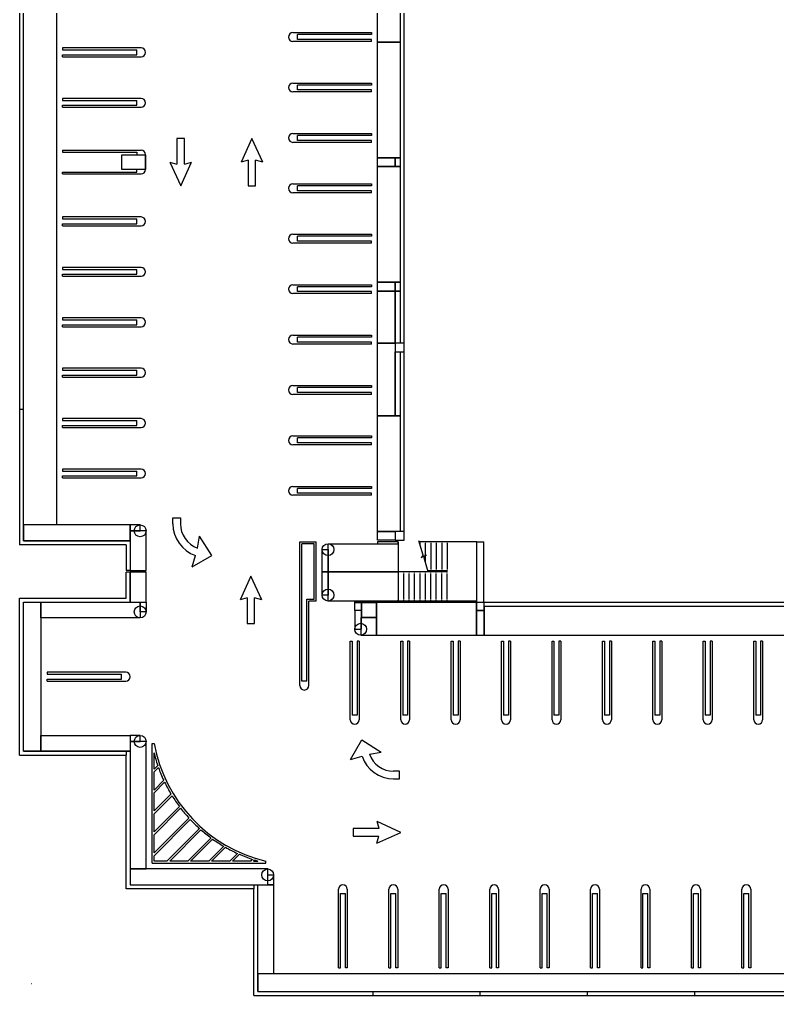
# Model space of a CAD drawing. Header units: inches. Extents: x -24 to 5079, y -276 to 4275.
# Drawn here: x -24 to 1509, y -24 to 1951 of the extents above; entities that cross this region are included whole.
import ezdxf

# ---------------------------------------------------------------- set-up
doc = ezdxf.new("R2010")
doc.units = ezdxf.units.IN
doc.header["$LTSCALE"] = 10
doc.header["$MEASUREMENT"] = 0
for name, color, linetype in [('A-COLS', 5, 'CONTINUOUS'), ('A-FLOR', 3, 'CONTINUOUS'), ('A-WALL', 5, 'CONTINUOUS')]:
    doc.layers.add(name, color=color, linetype=linetype)

msp = doc.modelspace()

# ---------------------------------------------------------------- linework, layer by layer
at = {"layer": 'A-COLS'}
for p, q in [((183, 1647, 0.5), (183, 1677, 0.5)), ((183, 1677, 0.5), (231, 1677, 0.5)), ((231, 1677, 0.5), (231, 1647, 0.5)), ((231, 1647, 0.5), (183, 1647, 0.5)), ((754, 1296, 0.5), (736, 1296, 0.5)), ((736, 1296, 0.5), (736, 1278, 0.5)), ((754, 1278, 0.5), (754, 1296, 0.5)), ((736, 1278, 0.5), (754, 1278, 0.5)), ((754, 915, 0.5), (736, 915, 0.5)), ((736, 915, 0.5), (736, 897, 0.5)), ((754, 897, 0.5), (754, 915, 0.5)), ((736, 897, 0.5), (754, 897, 0.5)), ((698, 771, 0.5), (668, 771, 0.5)), ((668, 771, 0.5), (668, 741, 0.5)), ((668, 741, 0.5), (668, 771, 0.5)), ((668, 771, 0.5), (698, 771, 0.5)), ((698, 741, 0.5), (698, 771, 0.5)), ((698, 771, 0.5), (698, 741, 0.5)), ((916, 771, 0.5), (900, 771, 0.5)), ((900, 771, 0.5), (900, 755, 0.5)), ((916, 755, 0.5), (916, 771, 0.5)), ((900, 755, 0.5), (916, 755, 0.5)), ((668, 741, 0.5), (698, 741, 0.5)), ((698, 741, 0.5), (668, 741, 0.5))]:
    msp.add_line(p, q, dxfattribs=at)
at = {"layer": 'A-FLOR'}
for p, q in [((-16, 928, 0.5), (-16, 2428, 0.5)), ((51, 2428, 0.5), (51, 928, 0.5)), ((754, 897, 0.5), (754, 2427, 0.5)), ((700, 1905, 0.5), (700, 2028, 0.5)), ((746, 2028, 0.5), (746, 1905, 0.5)), ((529, 1924, 0.5), (688, 1924, 0.5)), ((688, 1920, 0.5), (538, 1920, 0.5)), ((538, 1910, 0.5), (538, 1920, 0.5)), ((688, 1924, 0.5), (688, 1920, 0.5)), ((688, 1906, 0.5), (529, 1906, 0.5)), ((688, 1910, 0.5), (538, 1910, 0.5)), ((688, 1906, 0.5), (688, 1910, 0.5)), ((700, 1905, 0.5), (746, 1905, 0.5)), ((700, 1671, 0.5), (700, 1905, 0.5)), ((746, 1905, 0.5), (700, 1905, 0.5)), ((746, 1905, 0.5), (746, 1671, 0.5)), ((63, 1893, 0.5), (63, 1889, 0.5)), ((222, 1893, 0.5), (63, 1893, 0.5)), ((63, 1889, 0.5), (213, 1889, 0.5)), ((63, 1879, 0.5), (213, 1879, 0.5)), ((63, 1875, 0.5), (63, 1879, 0.5)), ((213, 1879, 0.5), (213, 1889, 0.5)), ((63, 1875, 0.5), (222, 1875, 0.5)), ((529, 1822, 0.5), (688, 1822, 0.5)), ((688, 1818, 0.5), (538, 1818, 0.5)), ((538, 1808, 0.5), (538, 1818, 0.5)), ((688, 1822, 0.5), (688, 1818, 0.5)), ((688, 1804, 0.5), (529, 1804, 0.5)), ((688, 1808, 0.5), (538, 1808, 0.5)), ((688, 1804, 0.5), (688, 1808, 0.5)), ((63, 1791, 0.5), (63, 1787, 0.5)), ((222, 1791, 0.5), (63, 1791, 0.5)), ((63, 1787, 0.5), (213, 1787, 0.5)), ((213, 1777, 0.5), (213, 1787, 0.5)), ((63, 1777, 0.5), (213, 1777, 0.5)), ((63, 1773, 0.5), (63, 1777, 0.5)), ((63, 1773, 0.5), (222, 1773, 0.5)), ((529, 1720, 0.5), (688, 1720, 0.5)), ((688, 1720, 0.5), (688, 1716, 0.5)), ((294.5, 1710, 0.5), (294.5, 1658, 0.5)), ((309.5, 1710, 0.5), (294.5, 1710, 0.5)), ((309.5, 1657.9, 0.5), (309.5, 1710, 0.5)), ((446, 1710, 0.5), (424, 1662.1, 0.5)), ((468, 1662, 0.5), (446, 1710, 0.5)), ((688, 1702, 0.5), (529, 1702, 0.5)), ((688, 1716, 0.5), (538, 1716, 0.5)), ((538, 1706, 0.5), (538, 1716, 0.5)), ((688, 1706, 0.5), (538, 1706, 0.5)), ((688, 1702, 0.5), (688, 1706, 0.5)), ((63, 1686, 0.5), (63, 1682, 0.5)), ((63, 1686, 0.5), (222, 1686, 0.5)), ((63, 1682, 0.5), (213, 1682, 0.5)), ((213, 1682, 0.5), (213, 1677, 0.5)), ((231, 1647, 0.5), (231, 1677, 0.5)), ((280, 1662, 0.5), (302, 1614, 0.5)), ((280, 1662, 0.5), (294.5, 1658, 0.5)), ((302, 1614, 0.5), (324, 1661.9, 0.5)), ((309.5, 1657.9, 0.5), (324, 1661.9, 0.5)), ((438.5, 1666.1, 0.5), (424, 1662.1, 0.5)), ((438.5, 1666.1, 0.5), (438.5, 1614, 0.5)), ((468, 1662, 0.5), (453.5, 1666, 0.5)), ((453.5, 1614, 0.5), (453.5, 1666, 0.5)), ((746, 1671, 0.5), (700, 1671, 0.5)), ((700, 1671, 0.5), (736, 1671, 0.5)), ((700, 1653, 0.5), (700, 1671, 0.5)), ((736, 1671, 0.5), (736, 1653, 0.5)), ((736, 1671, 0.5), (746, 1671, 0.5)), ((736, 1653, 0.5), (736, 1671, 0.5)), ((746, 1671, 0.5), (746, 1653, 0.5)), ((63, 1642, 0.5), (213, 1642, 0.5)), ((63, 1638, 0.5), (63, 1642, 0.5)), ((213, 1642, 0.5), (213, 1647, 0.5)), ((736, 1653, 0.5), (700, 1653, 0.5)), ((700, 1653, 0.5), (746, 1653, 0.5)), ((700, 1419, 0.5), (700, 1653, 0.5)), ((746, 1653, 0.5), (736, 1653, 0.5)), ((746, 1653, 0.5), (746, 1419, 0.5)), ((63, 1638, 0.5), (222, 1638, 0.5)), ((438.5, 1614, 0.5), (453.5, 1614, 0.5)), ((529, 1618, 0.5), (688, 1618, 0.5)), ((688, 1600, 0.5), (529, 1600, 0.5)), ((688, 1614, 0.5), (538, 1614, 0.5)), ((538, 1604, 0.5), (538, 1614, 0.5)), ((688, 1604, 0.5), (538, 1604, 0.5)), ((688, 1618, 0.5), (688, 1614, 0.5)), ((688, 1600, 0.5), (688, 1604, 0.5)), ((63, 1551, 0.5), (63, 1547, 0.5)), ((222, 1551, 0.5), (63, 1551, 0.5)), ((63, 1547, 0.5), (213, 1547, 0.5)), ((213, 1537, 0.5), (213, 1547, 0.5)), ((63, 1537, 0.5), (213, 1537, 0.5)), ((63, 1533, 0.5), (63, 1537, 0.5)), ((63, 1533, 0.5), (222, 1533, 0.5)), ((529, 1516, 0.5), (688, 1516, 0.5)), ((688, 1512, 0.5), (538, 1512, 0.5)), ((538, 1502, 0.5), (538, 1512, 0.5)), ((688, 1502, 0.5), (538, 1502, 0.5)), ((688, 1516, 0.5), (688, 1512, 0.5)), ((688, 1498, 0.5), (688, 1502, 0.5)), ((688, 1498, 0.5), (529, 1498, 0.5)), ((63, 1449, 0.5), (63, 1445, 0.5)), ((222, 1449, 0.5), (63, 1449, 0.5)), ((63, 1445, 0.5), (213, 1445, 0.5)), ((213, 1435, 0.5), (213, 1445, 0.5)), ((63, 1435, 0.5), (213, 1435, 0.5)), ((63, 1431, 0.5), (63, 1435, 0.5)), ((63, 1431, 0.5), (222, 1431, 0.5)), ((529, 1414, 0.5), (688, 1414, 0.5)), ((688, 1410, 0.5), (538, 1410, 0.5)), ((538, 1400, 0.5), (538, 1410, 0.5)), ((688, 1414, 0.5), (688, 1410, 0.5)), ((746, 1419, 0.5), (700, 1419, 0.5)), ((700, 1419, 0.5), (736, 1419, 0.5)), ((700, 1401, 0.5), (700, 1419, 0.5)), ((736, 1419, 0.5), (736, 1401, 0.5)), ((736, 1419, 0.5), (746, 1419, 0.5)), ((736, 1401, 0.5), (736, 1419, 0.5)), ((746, 1419, 0.5), (746, 1401, 0.5)), ((688, 1396, 0.5), (529, 1396, 0.5)), ((688, 1400, 0.5), (538, 1400, 0.5)), ((688, 1396, 0.5), (688, 1400, 0.5)), ((736, 1401, 0.5), (700, 1401, 0.5)), ((700, 1401, 0.5), (736, 1401, 0.5)), ((700, 1296, 0.5), (700, 1401, 0.5)), ((746, 1401, 0.5), (736, 1401, 0.5)), ((736, 1401, 0.5), (736, 1296, 0.5)), ((736, 1401, 0.5), (746, 1401, 0.5)), ((736, 1296, 0.5), (736, 1401, 0.5)), ((746, 1401, 0.5), (746, 1296, 0.5)), ((63, 1347, 0.5), (63, 1343, 0.5)), ((222, 1347, 0.5), (63, 1347, 0.5)), ((63, 1343, 0.5), (213, 1343, 0.5)), ((213, 1333, 0.5), (213, 1343, 0.5)), ((63, 1333, 0.5), (213, 1333, 0.5)), ((63, 1329, 0.5), (63, 1333, 0.5)), ((63, 1329, 0.5), (222, 1329, 0.5)), ((529, 1312, 0.5), (688, 1312, 0.5)), ((688, 1308, 0.5), (538, 1308, 0.5)), ((538, 1298, 0.5), (538, 1308, 0.5)), ((688, 1312, 0.5), (688, 1308, 0.5)), ((688, 1294, 0.5), (529, 1294, 0.5)), ((688, 1298, 0.5), (538, 1298, 0.5)), ((688, 1294, 0.5), (688, 1298, 0.5)), ((736, 1296, 0.5), (700, 1296, 0.5)), ((700, 1296, 0.5), (736, 1296, 0.5)), ((700, 1149, 0.5), (700, 1296, 0.5)), ((736, 1296, 0.5), (736, 1149, 0.5)), ((746, 1296, 0.5), (736, 1296, 0.5)), ((736, 1278, 0.5), (746, 1278, 0.5)), ((736, 1149, 0.5), (736, 1278, 0.5)), ((746, 1278, 0.5), (746, 1149, 0.5)), ((63, 1245, 0.5), (63, 1241, 0.5)), ((222, 1245, 0.5), (63, 1245, 0.5)), ((63, 1241, 0.5), (213, 1241, 0.5)), ((63, 1231, 0.5), (213, 1231, 0.5)), ((63, 1227, 0.5), (63, 1231, 0.5)), ((63, 1227, 0.5), (222, 1227, 0.5)), ((213, 1231, 0.5), (213, 1241, 0.5)), ((529, 1210, 0.5), (688, 1210, 0.5)), ((688, 1206, 0.5), (538, 1206, 0.5)), ((538, 1196, 0.5), (538, 1206, 0.5)), ((688, 1210, 0.5), (688, 1206, 0.5)), ((688, 1192, 0.5), (529, 1192, 0.5)), ((688, 1196, 0.5), (538, 1196, 0.5)), ((688, 1192, 0.5), (688, 1196, 0.5)), ((700, 1149, 0.5), (746, 1149, 0.5)), ((700, 915, 0.5), (700, 1149, 0.5)), ((736, 1149, 0.5), (700, 1149, 0.5)), ((746, 1149, 0.5), (736, 1149, 0.5)), ((746, 1149, 0.5), (746, 915, 0.5)), ((63, 1143, 0.5), (63, 1139, 0.5)), ((222, 1143, 0.5), (63, 1143, 0.5)), ((63, 1139, 0.5), (213, 1139, 0.5)), ((63, 1129, 0.5), (213, 1129, 0.5)), ((63, 1125, 0.5), (63, 1129, 0.5)), ((213, 1129, 0.5), (213, 1139, 0.5)), ((63, 1125, 0.5), (222, 1125, 0.5)), ((529, 1108, 0.5), (688, 1108, 0.5)), ((688, 1108, 0.5), (688, 1104, 0.5)), ((688, 1090, 0.5), (529, 1090, 0.5)), ((688, 1104, 0.5), (538, 1104, 0.5)), ((538, 1094, 0.5), (538, 1104, 0.5)), ((688, 1094, 0.5), (538, 1094, 0.5)), ((688, 1090, 0.5), (688, 1094, 0.5)), ((63, 1041, 0.5), (63, 1037, 0.5)), ((222, 1041, 0.5), (63, 1041, 0.5)), ((63, 1037, 0.5), (213, 1037, 0.5)), ((63, 1027, 0.5), (213, 1027, 0.5)), ((63, 1023, 0.5), (63, 1027, 0.5)), ((213, 1027, 0.5), (213, 1037, 0.5)), ((63, 1023, 0.5), (222, 1023, 0.5)), ((529, 1006, 0.5), (688, 1006, 0.5)), ((688, 988, 0.5), (529, 988, 0.5)), ((688, 1002, 0.5), (538, 1002, 0.5)), ((538, 992, 0.5), (538, 1002, 0.5)), ((688, 992, 0.5), (538, 992, 0.5)), ((688, 1006, 0.5), (688, 1002, 0.5)), ((688, 988, 0.5), (688, 992, 0.5)), ((286.1, 942.2, 0.5), (301.4, 942.2, 0.5)), ((286.1, 930, 0.5), (286.1, 942.2, 0.5)), ((301.4, 942.2, 0.5), (301.4, 930.2, 0.5)), ((200, 928, 0.5), (-16, 928, 0.5)), ((-16, 928, 0.5), (-16, 896, 0.5)), ((51, 928, 0.5), (-16, 928, 0.5)), ((220, 928, 0.5), (200, 928, 0.5)), ((200, 928, 0.5), (200, 916, 0.5)), ((200, 896, 0.5), (200, 928, 0.5)), ((232, 916, 0.5), (200, 916, 0.5)), ((200, 916, 0.5), (200, 835.5, 0.5)), ((200, 916, 0.5), (220, 916, 0.5)), ((220, 916, 0.5), (220, 928, 0.5)), ((232, 835.5, 0.5), (232, 916, 0.5)), ((746, 915, 0.5), (700, 915, 0.5)), ((700, 915, 0.5), (736, 915, 0.5)), ((700, 897, 0.5), (700, 915, 0.5)), ((736, 915, 0.5), (736, 897, 0.5)), ((-16, 896, 0.5), (200, 896, 0.5)), ((335.7, 881.3, 0.5), (339.9, 905.3, 0.5)), ((365.1, 866.2, 0.5), (339.9, 905.3, 0.5)), ((543, 894, 0.5), (576, 894, 0.5)), ((543, 603, 0.5), (543, 894, 0.5)), ((547, 612, 0.5), (547, 890, 0.5)), ((572, 890, 0.5), (547, 890, 0.5)), ((572, 778, 0.5), (572, 890, 0.5)), ((576, 774, 0.5), (576, 894, 0.5)), ((600, 890, 0.5), (742, 890, 0.5)), ((600, 833, 0.5), (600, 890, 0.5)), ((736, 897, 0.5), (700, 897, 0.5)), ((742, 894, 0.5), (700, 894, 0.5)), ((700, 894, 0.5), (700, 890, 0.5)), ((700, 890, 0.5), (742, 890, 0.5)), ((742, 894, 0.5), (742, 831.5, 0.5)), ((742, 890, 0.5), (742, 894, 0.5)), ((742, 890, 0.5), (742, 833, 0.5)), ((792.1, 867, 0.5), (783.7, 895.5, 0.5)), ((901, 894, 0.5), (784.5, 894, 0.5)), ((786, 894, 0.5), (786, 892.5, 0.5)), ((786, 888.2, 0.5), (786, 891, 0.5)), ((797, 894, 0.5), (797, 892.5, 0.5)), ((797, 851, 0.5), (797, 891, 0.5)), ((808, 894, 0.5), (808, 892.5, 0.5)), ((808, 891, 0.5), (808, 838, 0.5)), ((819, 894, 0.5), (819, 892.5, 0.5)), ((819, 891, 0.5), (819, 838, 0.5)), ((830, 894, 0.5), (830, 892.5, 0.5)), ((830, 891, 0.5), (830, 838, 0.5)), ((841, 894, 0.5), (841, 892.5, 0.5)), ((841, 891, 0.5), (841, 838, 0.5)), ((901, 894, 0.5), (915, 894, 0.5)), ((901, 771, 0.5), (901, 894, 0.5)), ((915, 771, 0.5), (915, 894, 0.5)), ((588, 833, 0.5), (588, 878, 0.5)), ((588, 878, 0.5), (600, 878, 0.5)), ((600, 878, 0.5), (600, 833, 0.5)), ((325.1, 843.2, 0.5), (332, 866.3, 0.5)), ((325.1, 843.2, 0.5), (365.1, 866.2, 0.5)), ((788.1, 862.1, 0.5), (798.8, 867.7, 0.5)), ((792.1, 867, 0.5), (788.1, 862.1, 0.5)), ((798.8, 867.7, 0.5), (793.6, 861.8, 0.5)), ((793.6, 861.8, 0.5), (801.8, 834.1, 0.5)), ((200, 835.5, 0.5), (232, 835.5, 0.5)), ((232, 832.5, 0.5), (200, 832.5, 0.5)), ((200, 832.5, 0.5), (200, 772, 0.5)), ((232, 772, 0.5), (232, 832.5, 0.5)), ((600, 833, 0.5), (588, 833, 0.5)), ((588, 786, 0.5), (588, 833, 0.5)), ((588, 833, 0.5), (600, 833, 0.5)), ((742, 833, 0.5), (600, 833, 0.5)), ((600, 774, 0.5), (600, 833, 0.5)), ((600, 833, 0.5), (742, 833, 0.5)), ((600, 833, 0.5), (600, 786, 0.5)), ((841, 833, 0.5), (742, 833, 0.5)), ((742, 833, 0.5), (742, 774, 0.5)), ((742, 830, 0.5), (742, 777, 0.5)), ((753, 831.5, 0.5), (753, 833, 0.5)), ((753, 777, 0.5), (753, 830, 0.5)), ((764, 833, 0.5), (764, 831.5, 0.5)), ((764, 777, 0.5), (764, 830, 0.5)), ((775, 831.5, 0.5), (775, 833, 0.5)), ((775, 777, 0.5), (775, 830, 0.5)), ((786, 831.5, 0.5), (786, 833, 0.5)), ((786, 777, 0.5), (786, 830, 0.5)), ((797, 831.5, 0.5), (797, 833, 0.5)), ((797, 777, 0.5), (797, 830, 0.5)), ((841, 835, 0.5), (801.5, 835, 0.5)), ((808, 835, 0.5), (808, 836.5, 0.5)), ((808, 831.5, 0.5), (808, 833, 0.5)), ((808, 777, 0.5), (808, 830, 0.5)), ((819, 835, 0.5), (819, 836.5, 0.5)), ((819, 831.5, 0.5), (819, 833, 0.5)), ((819, 777, 0.5), (819, 830, 0.5)), ((830, 835, 0.5), (830, 836.5, 0.5)), ((830, 831.5, 0.5), (830, 833, 0.5)), ((830, 777, 0.5), (830, 830, 0.5)), ((841, 831.5, 0.5), (841, 836.5, 0.5)), ((841, 777, 0.5), (841, 830, 0.5)), ((444, 824.5, 0.5), (422, 776.6, 0.5)), ((466, 776.5, 0.5), (444, 824.5, 0.5)), ((-16, 470, 0.5), (-16, 772, 0.5)), ((-16, 772, 0.5), (19, 772, 0.5)), ((19, 772, 0.5), (19, 470, 0.5)), ((19, 772, 0.5), (220, 772, 0.5)), ((19, 740, 0.5), (19, 772, 0.5)), ((200, 772, 0.5), (232, 772, 0.5)), ((220, 772, 0.5), (220, 740, 0.5)), ((220, 772, 0.5), (232, 772, 0.5)), ((220, 752, 0.5), (220, 772, 0.5)), ((232, 772, 0.5), (232, 752, 0.5)), ((436.5, 780.7, 0.5), (422, 776.6, 0.5)), ((436.5, 780.7, 0.5), (436.5, 728.6, 0.5)), ((466, 776.5, 0.5), (451.5, 780.5, 0.5)), ((451.5, 728.6, 0.5), (451.5, 780.5, 0.5)), ((557, 612, 0.5), (557, 778, 0.5)), ((557, 778, 0.5), (572, 778, 0.5)), ((561, 603, 0.5), (561, 774, 0.5)), ((576, 774, 0.5), (561, 774, 0.5)), ((600, 786, 0.5), (588, 786, 0.5)), ((742, 774, 0.5), (600, 774, 0.5)), ((654, 774, 0.5), (742, 774, 0.5)), ((654, 771, 0.5), (654, 774, 0.5)), ((742, 771, 0.5), (654, 771, 0.5)), ((654, 771, 0.5), (668, 771, 0.5)), ((654, 755, 0.5), (654, 771, 0.5)), ((668, 771, 0.5), (668, 755, 0.5)), ((900.2, 771, 0.5), (698, 771, 0.5)), ((698, 771, 0.5), (698, 705, 0.5)), ((742, 774, 0.5), (742, 775.5, 0.5)), ((901, 774, 0.5), (742, 774, 0.5)), ((742, 771, 0.5), (742, 774, 0.5)), ((742, 774, 0.5), (742, 771, 0.5)), ((2846, 771, 0.5), (742, 771, 0.5)), ((753, 774, 0.5), (753, 775.5, 0.5)), ((764, 774, 0.5), (764, 775.5, 0.5)), ((775, 774, 0.5), (775, 775.5, 0.5)), ((786, 774, 0.5), (786, 775.5, 0.5)), ((797, 774, 0.5), (797, 775.5, 0.5)), ((808, 774, 0.5), (808, 775.5, 0.5)), ((819, 774, 0.5), (819, 775.5, 0.5)), ((830, 774, 0.5), (830, 775.5, 0.5)), ((841, 774, 0.5), (841, 775.5, 0.5)), ((900.2, 705, 0.5), (900.2, 771, 0.5)), ((232, 752, 0.5), (220, 752, 0.5)), ((668, 755, 0.5), (654, 755, 0.5)), ((668, 755, 0.5), (654, 755, 0.5)), ((654, 755, 0.5), (654, 717, 0.5)), ((668, 717, 0.5), (668, 755, 0.5)), ((916, 755, 0.5), (900.2, 755, 0.5)), ((900.2, 755, 0.5), (900.2, 705, 0.5)), ((1767, 763, 0.5), (916, 763, 0.5)), ((916, 763, 0.5), (916, 705, 0.5)), ((916, 705, 0.5), (916, 755, 0.5)), ((220, 740, 0.5), (19, 740, 0.5)), ((698, 741, 0.5), (666, 741, 0.5)), ((666, 741, 0.5), (666, 705, 0.5)), ((698, 705, 0.5), (698, 741, 0.5)), ((436.5, 728.6, 0.5), (451.5, 728.6, 0.5)), ((654, 717, 0.5), (668, 717, 0.5)), ((645, 693, 0.5), (649, 693, 0.5)), ((645, 534, 0.5), (645, 693, 0.5)), ((649, 693, 0.5), (649, 543, 0.5)), ((659, 693, 0.5), (659, 543, 0.5)), ((663, 693, 0.5), (659, 693, 0.5)), ((663, 693, 0.5), (663, 534, 0.5)), ((666, 705, 0.5), (698, 705, 0.5)), ((698, 705, 0.5), (900.2, 705, 0.5)), ((747, 693, 0.5), (751, 693, 0.5)), ((747, 534, 0.5), (747, 693, 0.5)), ((751, 693, 0.5), (751, 543, 0.5)), ((761, 693, 0.5), (761, 543, 0.5)), ((765, 693, 0.5), (761, 693, 0.5)), ((765, 693, 0.5), (765, 534, 0.5)), ((849, 693, 0.5), (853, 693, 0.5)), ((849, 534, 0.5), (849, 693, 0.5)), ((853, 693, 0.5), (853, 543, 0.5)), ((863, 693, 0.5), (863, 543, 0.5)), ((867, 693, 0.5), (863, 693, 0.5)), ((867, 693, 0.5), (867, 534, 0.5)), ((900.2, 705, 0.5), (916, 705, 0.5)), ((916, 705, 0.5), (1767, 705, 0.5)), ((951, 693, 0.5), (955, 693, 0.5)), ((951, 534, 0.5), (951, 693, 0.5)), ((955, 693, 0.5), (955, 543, 0.5)), ((965, 693, 0.5), (965, 543, 0.5)), ((969, 693, 0.5), (965, 693, 0.5)), ((969, 693, 0.5), (969, 534, 0.5)), ((1053, 693, 0.5), (1057, 693, 0.5)), ((1053, 534, 0.5), (1053, 693, 0.5)), ((1057, 693, 0.5), (1057, 543, 0.5)), ((1067, 693, 0.5), (1067, 543, 0.5)), ((1071, 693, 0.5), (1067, 693, 0.5)), ((1071, 693, 0.5), (1071, 534, 0.5)), ((1155, 693, 0.5), (1159, 693, 0.5)), ((1155, 534, 0.5), (1155, 693, 0.5)), ((1159, 693, 0.5), (1159, 543, 0.5)), ((1169, 693, 0.5), (1169, 543, 0.5)), ((1173, 693, 0.5), (1169, 693, 0.5)), ((1173, 693, 0.5), (1173, 534, 0.5)), ((1257, 693, 0.5), (1261, 693, 0.5)), ((1257, 534, 0.5), (1257, 693, 0.5)), ((1261, 693, 0.5), (1261, 543, 0.5)), ((1271, 693, 0.5), (1271, 543, 0.5)), ((1275, 693, 0.5), (1271, 693, 0.5)), ((1275, 693, 0.5), (1275, 534, 0.5)), ((1359, 693, 0.5), (1363, 693, 0.5)), ((1359, 534, 0.5), (1359, 693, 0.5)), ((1363, 693, 0.5), (1363, 543, 0.5)), ((1373, 693, 0.5), (1373, 543, 0.5)), ((1377, 693, 0.5), (1373, 693, 0.5)), ((1377, 693, 0.5), (1377, 534, 0.5)), ((1461, 693, 0.5), (1465, 693, 0.5)), ((1461, 534, 0.5), (1461, 693, 0.5)), ((1465, 693, 0.5), (1465, 543, 0.5)), ((1475, 693, 0.5), (1475, 543, 0.5)), ((1479, 693, 0.5), (1475, 693, 0.5)), ((1479, 693, 0.5), (1479, 534, 0.5)), ((32, 630, 0.5), (32, 626, 0.5)), ((191, 630, 0.5), (32, 630, 0.5)), ((32, 626, 0.5), (182, 626, 0.5)), ((32, 616, 0.5), (182, 616, 0.5)), ((32, 612, 0.5), (32, 616, 0.5)), ((182, 616, 0.5), (182, 626, 0.5)), ((32, 612, 0.5), (191, 612, 0.5)), ((557, 612, 0.5), (547, 612, 0.5)), ((659, 543, 0.5), (649, 543, 0.5)), ((761, 543, 0.5), (751, 543, 0.5)), ((863, 543, 0.5), (853, 543, 0.5)), ((965, 543, 0.5), (955, 543, 0.5)), ((1067, 543, 0.5), (1057, 543, 0.5)), ((1169, 543, 0.5), (1159, 543, 0.5)), ((1271, 543, 0.5), (1261, 543, 0.5)), ((1373, 543, 0.5), (1363, 543, 0.5)), ((1475, 543, 0.5), (1465, 543, 0.5)), ((19, 470, 0.5), (19, 502, 0.5)), ((19, 502, 0.5), (200, 502, 0.5)), ((200, 502, 0.5), (200, 470, 0.5)), ((220, 502, 0.5), (200, 502, 0.5)), ((200, 502, 0.5), (200, 490, 0.5)), ((220, 490, 0.5), (220, 502, 0.5)), ((232, 490, 0.5), (200, 490, 0.5)), ((200, 490, 0.5), (200, 232, 0.5)), ((200, 490, 0.5), (220, 490, 0.5)), ((232, 232, 0.5), (232, 490, 0.5)), ((244, 244, 0.5), (244, 486, 0.5)), ((244, 486, 0.5), (248, 486, 0.5)), ((645.6, 453.3, 0.5), (668.6, 493.3, 0.5)), ((668.6, 493.3, 0.5), (707.7, 468.1, 0.5)), ((19, 470, 0.5), (-16, 470, 0.5)), ((200, 470, 0.5), (19, 470, 0.5)), ((248, 434.1, 0.5), (248, 467, 0.5)), ((645.6, 453.3, 0.5), (668.7, 460.2, 0.5)), ((683.7, 463.9, 0.5), (707.7, 468.1, 0.5)), ((255.5, 441.6, 0.5), (248, 434.1, 0.5)), ((256.9, 437.4, 0.5), (248, 428.5, 0.5)), ((248, 391.7, 0.5), (248, 428.5, 0.5)), ((744.6, 429.6, 0.5), (732.6, 429.6, 0.5)), ((744.6, 414.3, 0.5), (744.6, 429.6, 0.5)), ((248, 391.7, 0.5), (267.7, 411.4, 0.5)), ((248, 386, 0.5), (269.5, 407.5, 0.5)), ((732.4, 414.3, 0.5), (744.6, 414.3, 0.5)), ((248, 349.3, 0.5), (248, 386, 0.5)), ((282.4, 383.7, 0.5), (248, 349.3, 0.5)), ((284.5, 380.1, 0.5), (248, 343.6, 0.5)), ((248, 306.8, 0.5), (299.4, 358.3, 0.5)), ((248, 301.2, 0.5), (301.9, 355, 0.5)), ((248, 306.8, 0.5), (248, 343.6, 0.5)), ((318.6, 335, 0.5), (248, 264.4, 0.5)), ((321.3, 332.1, 0.5), (248, 258.8, 0.5)), ((747, 306, 0.5), (699.1, 328, 0.5)), ((703.1, 313.5, 0.5), (699.1, 328, 0.5)), ((248, 264.4, 0.5), (248, 301.2, 0.5)), ((274, 248, 0.5), (339.9, 313.9, 0.5)), ((279.7, 248, 0.5), (342.9, 311.2, 0.5)), ((703.1, 313.5, 0.5), (651, 313.5, 0.5)), ((651, 313.5, 0.5), (651, 298.5, 0.5)), ((651, 298.5, 0.5), (703, 298.5, 0.5)), ((699, 284, 0.5), (747, 306, 0.5)), ((699, 284, 0.5), (703, 298.5, 0.5)), ((363.3, 294.8, 0.5), (316.4, 248, 0.5)), ((366.6, 292.5, 0.5), (322.1, 248, 0.5)), ((358.9, 248, 0.5), (388.9, 278, 0.5)), ((248, 248, 0.5), (248, 258.8, 0.5)), ((364.5, 248, 0.5), (392.4, 275.9, 0.5)), ((416.8, 263.5, 0.5), (401.3, 248, 0.5)), ((420.7, 261.7, 0.5), (407, 248, 0.5)), ((244, 244, 0.5), (474, 244, 0.5)), ((274, 248, 0.5), (248, 248, 0.5)), ((316.4, 248, 0.5), (279.7, 248, 0.5)), ((358.9, 248, 0.5), (322.1, 248, 0.5)), ((401.3, 248, 0.5), (364.5, 248, 0.5)), ((443.7, 248, 0.5), (407, 248, 0.5)), ((443.7, 248, 0.5), (447.2, 251.5, 0.5)), ((449.4, 248, 0.5), (451.5, 250.1, 0.5)), ((449.4, 248, 0.5), (458.3, 248, 0.5)), ((474, 244, 0.5), (474, 248, 0.5)), ((478, 232, 0.5), (200, 232, 0.5)), ((200, 232, 0.5), (200, 200, 0.5)), ((200, 232, 0.5), (232, 232, 0.5)), ((478, 200, 0.5), (478, 232, 0.5)), ((478, 200, 0.5), (478, 220, 0.5)), ((478, 220, 0.5), (490, 220, 0.5)), ((490, 220, 0.5), (490, 200, 0.5)), ((200, 200, 0.5), (478, 200, 0.5)), ((458, 20, 0.5), (458, 200, 0.5)), ((458, 200, 0.5), (490, 200, 0.5)), ((490, 200, 0.5), (478, 200, 0.5)), ((490, 200, 0.5), (490, 20, 0.5)), ((621, 32, 0.5), (621, 191, 0.5)), ((625, 32, 0.5), (625, 182, 0.5)), ((625, 182, 0.5), (635, 182, 0.5)), ((635, 32, 0.5), (635, 182, 0.5)), ((639, 191, 0.5), (639, 32, 0.5)), ((723, 32, 0.5), (723, 191, 0.5)), ((727, 32, 0.5), (727, 182, 0.5)), ((727, 182, 0.5), (737, 182, 0.5)), ((737, 32, 0.5), (737, 182, 0.5)), ((741, 191, 0.5), (741, 32, 0.5)), ((825, 32, 0.5), (825, 191, 0.5)), ((829, 32, 0.5), (829, 182, 0.5)), ((829, 182, 0.5), (839, 182, 0.5)), ((839, 32, 0.5), (839, 182, 0.5)), ((843, 191, 0.5), (843, 32, 0.5)), ((927, 32, 0.5), (927, 191, 0.5)), ((931, 32, 0.5), (931, 182, 0.5)), ((931, 182, 0.5), (941, 182, 0.5)), ((941, 32, 0.5), (941, 182, 0.5)), ((945, 191, 0.5), (945, 32, 0.5)), ((1029, 32, 0.5), (1029, 191, 0.5)), ((1033, 32, 0.5), (1033, 182, 0.5)), ((1033, 182, 0.5), (1043, 182, 0.5)), ((1043, 32, 0.5), (1043, 182, 0.5)), ((1047, 191, 0.5), (1047, 32, 0.5)), ((1131, 32, 0.5), (1131, 191, 0.5)), ((1135, 32, 0.5), (1135, 182, 0.5)), ((1135, 182, 0.5), (1145, 182, 0.5)), ((1145, 32, 0.5), (1145, 182, 0.5)), ((1149, 191, 0.5), (1149, 32, 0.5)), ((1233, 32, 0.5), (1233, 191, 0.5)), ((1237, 32, 0.5), (1237, 182, 0.5)), ((1237, 182, 0.5), (1247, 182, 0.5)), ((1247, 32, 0.5), (1247, 182, 0.5)), ((1251, 191, 0.5), (1251, 32, 0.5)), ((1335, 32, 0.5), (1335, 191, 0.5)), ((1339, 32, 0.5), (1339, 182, 0.5)), ((1339, 182, 0.5), (1349, 182, 0.5)), ((1349, 32, 0.5), (1349, 182, 0.5)), ((1353, 191, 0.5), (1353, 32, 0.5)), ((1437, 32, 0.5), (1437, 191, 0.5)), ((1441, 32, 0.5), (1441, 182, 0.5)), ((1441, 182, 0.5), (1451, 182, 0.5)), ((1451, 32, 0.5), (1451, 182, 0.5)), ((1455, 191, 0.5), (1455, 32, 0.5)), ((3320, 20, 0.5), (458, 20, 0.5)), ((458, 20, 0.5), (458, -16, 0.5)), ((490, 20, 0.5), (458, 20, 0.5)), ((621, 32, 0.5), (625, 32, 0.5)), ((639, 32, 0.5), (635, 32, 0.5)), ((723, 32, 0.5), (727, 32, 0.5)), ((741, 32, 0.5), (737, 32, 0.5)), ((825, 32, 0.5), (829, 32, 0.5)), ((843, 32, 0.5), (839, 32, 0.5)), ((927, 32, 0.5), (931, 32, 0.5)), ((945, 32, 0.5), (941, 32, 0.5)), ((1029, 32, 0.5), (1033, 32, 0.5)), ((1047, 32, 0.5), (1043, 32, 0.5)), ((1131, 32, 0.5), (1135, 32, 0.5)), ((1149, 32, 0.5), (1145, 32, 0.5)), ((1233, 32, 0.5), (1237, 32, 0.5)), ((1251, 32, 0.5), (1247, 32, 0.5)), ((1335, 32, 0.5), (1339, 32, 0.5)), ((1353, 32, 0.5), (1349, 32, 0.5)), ((1437, 32, 0.5), (1441, 32, 0.5)), ((1455, 32, 0.5), (1451, 32, 0.5)), ((458, -16, 0.5), (3320, -16, 0.5))]:
    msp.add_line(p, q, dxfattribs=at)
for centre in [(220, 916, 0.5), (600, 878, 0.5), (600, 786, 0.5), (220, 752, 0.5), (666, 717, 0.5), (220, 490, 0.5), (478, 220, 0.5)]:
    msp.add_circle(centre, 12, dxfattribs=at)
for centre, radius, start, end in [((529, 1915, 0.5), 9, 90, 270), ((222, 1884, 0.5), 9, 270, 90), ((529, 1813, 0.5), 9, 90, 270), ((222, 1782, 0.5), 9, 270, 90), ((529, 1711, 0.5), 9, 90, 270), ((222, 1677, 0.5), 9, 0, 90), ((222, 1647, 0.5), 9, 270, 0), ((529, 1609, 0.5), 9, 90, 270), ((222, 1542, 0.5), 9, 270, 90), ((529, 1507, 0.5), 9, 90, 270), ((222, 1440, 0.5), 9, 270, 90), ((529, 1405, 0.5), 9, 90, 270), ((222, 1338, 0.5), 9, 270, 90), ((529, 1303, 0.5), 9, 90, 270), ((222, 1236, 0.5), 9, 270, 90), ((529, 1201, 0.5), 9, 90, 270), ((222, 1134, 0.5), 9, 270, 90), ((529, 1099, 0.5), 9, 90, 270), ((222, 1032, 0.5), 9, 270, 90), ((529, 997, 0.5), 9, 90, 270), ((353.1, 929.9, 0.5), 67, 179.6957, 251.6491), ((353.4, 930.2, 0.5), 52, 180, 250.1124), ((191, 621, 0.5), 9, 270, 90), ((552, 603, 0.5), 9, 180, 0), ((654, 534, 0.5), 9, 180, 0), ((756, 534, 0.5), 9, 180, 0), ((858, 534, 0.5), 9, 180, 0), ((960, 534, 0.5), 9, 180, 0), ((1062, 534, 0.5), 9, 180, 0), ((1164, 534, 0.5), 9, 180, 0), ((1266, 534, 0.5), 9, 180, 0), ((1368, 534, 0.5), 9, 180, 0), ((1470, 534, 0.5), 9, 180, 0), ((543.1, 539.9, 0.5), 300, 190.3563, 256.6808), ((543.1, 539.9, 0.5), 304, 193.8883, 198.8725), ((732.3, 481.3, 0.5), 67, 198.3509, 270.3043), ((732.6, 481.6, 0.5), 52, 199.8876, 270), ((543.1, 539.9, 0.5), 304, 199.7114, 205.0213), ((543.1, 539.9, 0.5), 304, 205.8236, 210.938), ((543.1, 539.9, 0.5), 304, 211.715, 216.7049), ((543.1, 539.9, 0.5), 304, 217.4663, 222.3881), ((543.1, 539.9, 0.5), 304, 223.1425, 228.0449), ((543.1, 539.9, 0.5), 304, 228.8006, 233.732), ((543.1, 539.9, 0.5), 304, 234.496, 239.5079), ((543.1, 539.9, 0.5), 304, 240.2876, 245.4392), ((543.1, 539.9, 0.5), 304, 246.2447, 251.6089), ((543.1, 539.9, 0.5), 304, 252.4552, 253.8008), ((630, 191, 0.5), 9, 0, 180), ((732, 191, 0.5), 9, 0, 180), ((834, 191, 0.5), 9, 0, 180), ((936, 191, 0.5), 9, 0, 180), ((1038, 191, 0.5), 9, 0, 180), ((1140, 191, 0.5), 9, 0, 180), ((1242, 191, 0.5), 9, 0, 180), ((1344, 191, 0.5), 9, 0, 180), ((1446, 191, 0.5), 9, 0, 180)]:
    msp.add_arc(centre, radius, start, end, dxfattribs=at)
at = {"layer": 'A-WALL'}
for p, q in [((-24, 2436, 0.5), (-24, 888, 0.5)), ((-16, 896, 0.5), (-16, 2428, 0.5)), ((-24, 1162, 0.5), (-16, 1162, 0.5)), ((200, 896, 0.5), (-16, 896, 0.5)), ((200, 896, 0.5), (200, 835.5, 0.5)), ((192, 888, 0.5), (-24, 888, 0.5)), ((192, 888, 0.5), (192, 835.5, 0.5)), ((200, 835.5, 0.5), (192, 835.5, 0.5)), ((192, 780, 0.5), (192, 832.5, 0.5)), ((200, 832.5, 0.5), (192, 832.5, 0.5)), ((200, 772, 0.5), (200, 832.5, 0.5)), ((-24, 462, 0.5), (-24, 780, 0.5)), ((-24, 780, 0.5), (192, 780, 0.5)), ((-16, 470, 0.5), (-16, 772, 0.5)), ((-16, 772, 0.5), (200, 772, 0.5)), ((-24, 462, 0.5), (192, 462, 0.5)), ((-16, 470, 0.5), (200, 470, 0.5)), ((192, 470, 0.5), (192, 462, 0.5)), ((192, 192, 0.5), (192, 462, 0.5)), ((200, 470, 0.5), (200, 200, 0.5)), ((200, 200, 0.5), (458, 200, 0.5)), ((450, 200, 0.5), (450, 192, 0.5)), ((458, -16, 0.5), (458, 200, 0.5)), ((450, 192, 0.5), (192, 192, 0.5)), ((450, -24, 0.5), (450, 192, 0.5)), ((0, 0), (1, 0)), ((0, 0), (1, 0)), ((458, -16, 0.5), (3352, -16, 0.5)), ((691, -24, 0.5), (691, -16, 0.5)), ((908, -24, 0.5), (908, -16, 0.5)), ((1125, -24, 0.5), (1125, -16, 0.5)), ((1342, -24, 0.5), (1342, -16, 0.5)), ((450, -24, 0.5), (3360, -24, 0.5))]:
    msp.add_line(p, q, dxfattribs=at)

doc.saveas('drawing.dxf')
